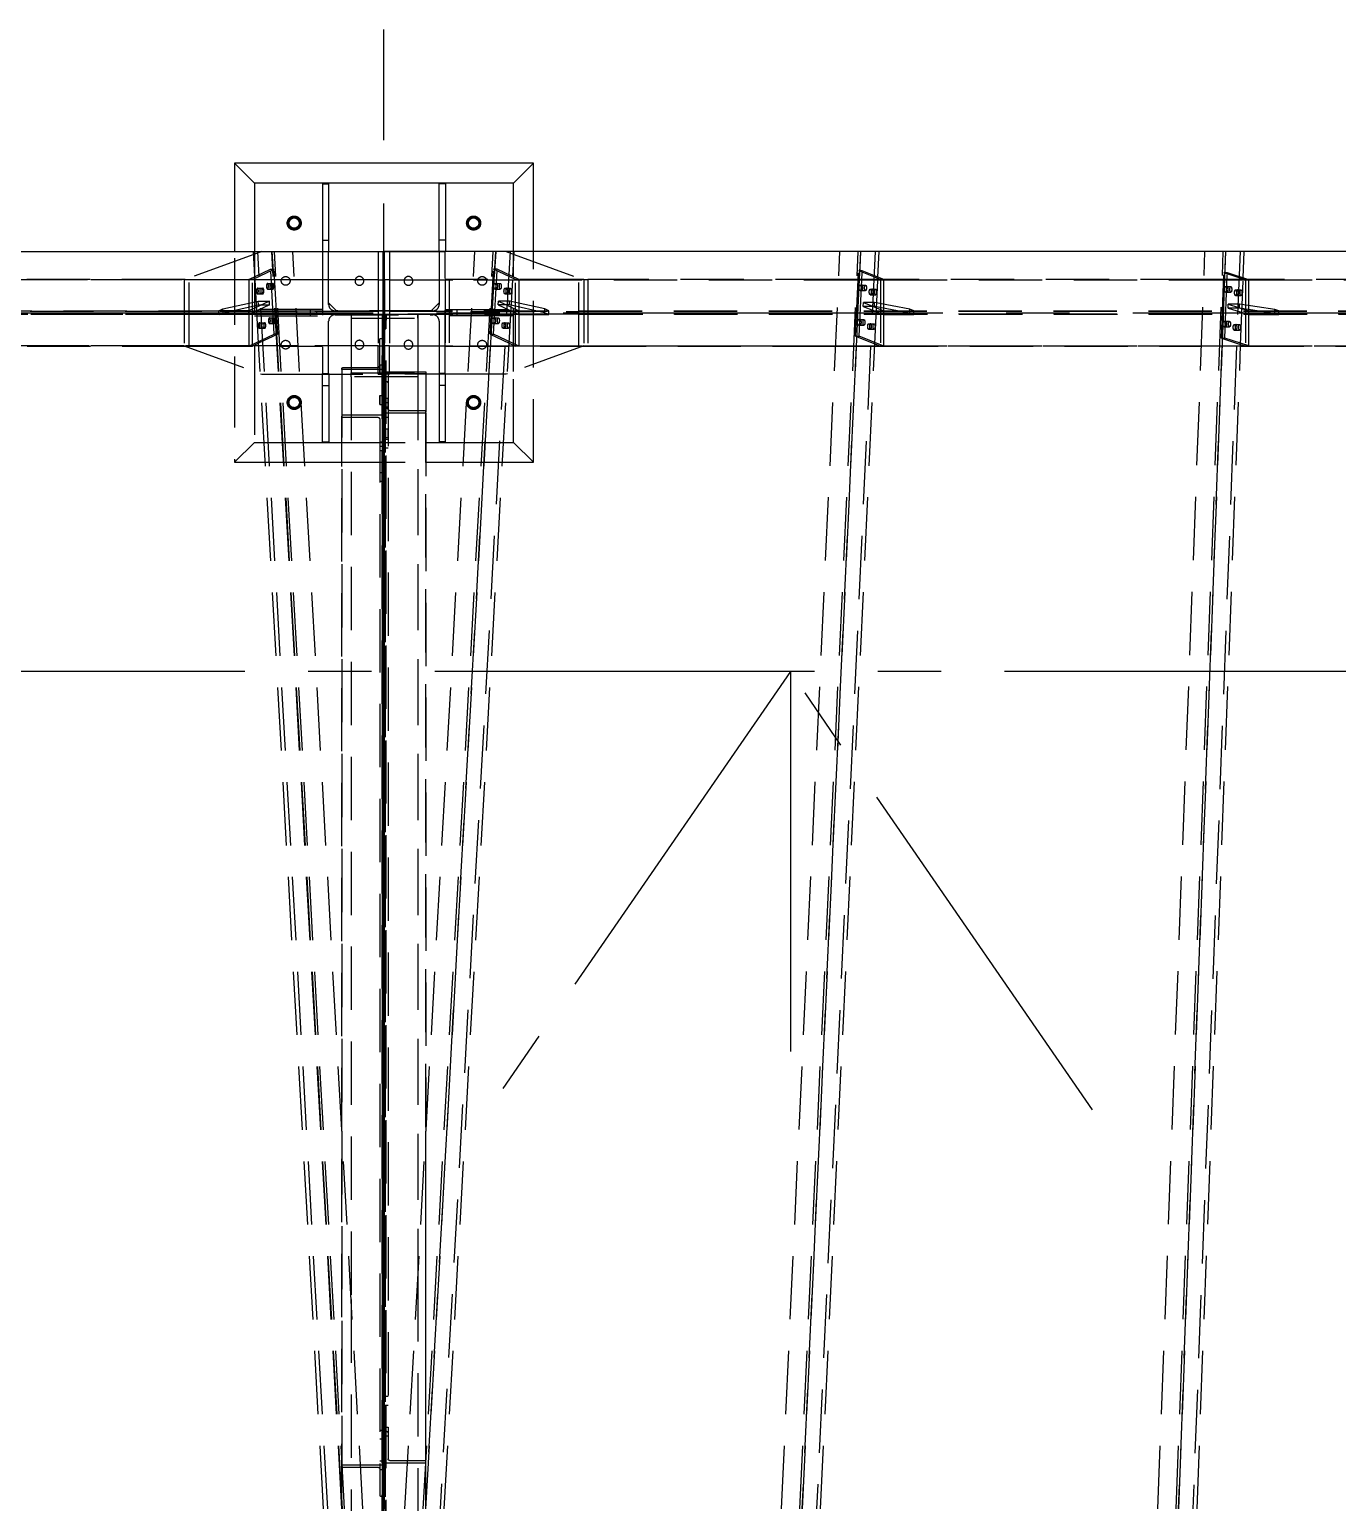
# Model space of a CAD drawing. Header units: millimetres. Extents: x 0 to 42050, y 0 to 29700.
# Drawn here: x 15662 to 18944, y 13073 to 16767 of the extents above; entities that cross this region are included whole.
import ezdxf

# ---------------------------------------------------------------- set-up
doc = ezdxf.new("R2010")
doc.units = ezdxf.units.MM
doc.header["$LTSCALE"] = 50
doc.linetypes.add('CENTER2', pattern=[28.575, 19.05, -3.175, 3.175, -3.175])
doc.linetypes.add('HIDDEN2', pattern=[4.7625, 3.175, -1.5875])
for name, color, linetype in [('ESTRUTURA EXISTENTE', 7, 'Continuous'), ('SDM', 7, 'Continuous'), ('TC1', 8, 'CENTER2')]:
    doc.layers.add(name, color=color, linetype=linetype)
doc.layers.add('HIDDEN', color=8, linetype='HIDDEN2', transparency=0.4)

# ---------------------------------------------------------------- blocks, each defined once
blk = doc.blocks.new('A$C0860f657')
at = {"layer": 'HIDDEN'}
for p, q in [((-9126.3, 3969.7), (-9076.3, 3919.7)), ((-8376.3, 3969.7), (-9126.3, 3969.7)), ((-9126.3, 3969.7), (-9126.3, 3723.6)), ((-8426.3, 3919.7), (-8376.3, 3969.7)), ((-8376.3, 3723.6), (-8376.3, 3969.7)), ((-9076.3, 3919.7), (-9076.3, 3748.7)), ((-8426.3, 3919.7), (-9076.3, 3919.7)), ((-8905.6, 3918.2), (-8889.7, 3918.2)), ((-8905.6, 3918.2), (-8905.6, 3777.2)), ((-8889.7, 3777.2), (-8889.7, 3918.2)), ((-8597.1, 3918.2), (-8613, 3918.2)), ((-8613, 3777.2), (-8613, 3918.2)), ((-8597.1, 3918.2), (-8597.1, 3777.2)), ((-8426.3, 3748.7), (-8426.3, 3919.7)), ((-8905.6, 3777.2), (-8889.7, 3777.2)), ((-8905.6, 3777.2), (-8905.6, 3748.7)), ((-8889.7, 3748.7), (-8889.7, 3777.2)), ((-8597.1, 3777.2), (-8613, 3777.2)), ((-8613, 3748.7), (-8613, 3777.2)), ((-8597.1, 3777.2), (-8597.1, 3748.7)), ((-9077.9, 3741.3), (-9252.8, 3677.2)), ((-9078.3, 3748.7), (-9025.6, 3748.7)), ((-9074.8, 3685.5), (-9078.3, 3748.7)), ((-9057.8, 3748.7), (-9077.9, 3741.3)), ((-9076.3, 3748.7), (-9076.3, 3447.5)), ((-8892.3, 594.7), (-9068, 3748.7)), ((-8856.8, 594.7), (-9032.5, 3748.7)), ((-8855.6, 594.7), (-9031.3, 3748.7)), ((-9025.6, 3748.7), (-8979.7, 3748.7)), ((-8849.9, 594.7), (-9025.6, 3748.7)), ((-8979.7, 3748.7), (-8752.8, 3748.7)), ((-8804.1, 594.7), (-8979.7, 3748.7)), ((-8905.6, 3748.7), (-8905.6, 3747.2)), ((-8905.6, 3747.2), (-8905.3, 3747.2)), ((-8889.9, 3747.2), (-8905.3, 3747.2)), ((-8905.3, 3747.2), (-8905.3, 3442.2)), ((-8612.7, 3747.2), (-8889.9, 3747.2)), ((-8889.9, 3615.7), (-8889.9, 3747.2)), ((-8889.7, 3747.2), (-8889.7, 3748.7)), ((-8765.5, 3748.7), (-8752.8, 3748.7)), ((-8765.5, 3748.7), (-8765.5, 3677.2)), ((-8752.8, 3677.2), (-8752.8, 3748.7)), ((-8749.8, 3748.7), (-8752.8, 3748.7)), ((-8737.1, 3748.7), (-8749.8, 3748.7)), ((-8749.8, 3677.2), (-8749.8, 3748.7)), ((-8522.9, 3748.7), (-8749.8, 3748.7)), ((-8737.1, 3748.7), (-8737.1, 3677.2)), ((-8698.5, 594.7), (-8522.9, 3748.7)), ((-8652.7, 594.7), (-8477.1, 3748.7)), ((-8471.4, 3748.7), (-8647, 594.7)), ((-8645.8, 594.7), (-8470.1, 3748.7)), ((-8613, 3747.2), (-8613, 3748.7)), ((-8597.3, 3747.2), (-8612.7, 3747.2)), ((-8612.7, 3747.2), (-8612.7, 3615.7)), ((-8434.7, 3748.7), (-8610.3, 594.7)), ((-8597.1, 3747.2), (-8597.3, 3747.2)), ((-8597.3, 3442.2), (-8597.3, 3747.2)), ((-8597.1, 3748.7), (-8597.1, 3747.2)), ((-8477.1, 3748.7), (-8522.9, 3748.7)), ((-8424.3, 3748.7), (-8477.1, 3748.7)), ((-8444.8, 3748.7), (-8424.7, 3741.3)), ((-8427.8, 3685.5), (-8424.3, 3748.7)), ((-8426.3, 3447.5), (-8426.3, 3748.7)), ((-8424.7, 3741.3), (-8249.8, 3677.2)), ((-7754.1, 594.7), (-7607.2, 3748.7)), ((-7708.2, 594.7), (-7561.4, 3748.7)), ((-7555.9, 3748.7), (-7702.7, 594.7)), ((-7701.5, 594.7), (-7554.7, 3748.7)), ((-7519.2, 3748.7), (-7666, 594.7)), ((-7561.4, 3748.7), (-7607.2, 3748.7)), ((-7508.9, 3748.7), (-7561.4, 3748.7)), ((-7511.9, 3683.9), (-7508.9, 3748.7)), ((-6809.7, 594.7), (-6691.6, 3748.7)), ((-6763.9, 594.7), (-6645.8, 3748.7)), ((-6640.4, 3748.7), (-6758.6, 594.7)), ((-6757.3, 594.7), (-6639.2, 3748.7)), ((-6603.7, 3748.7), (-6721.9, 594.7)), ((-6645.8, 3748.7), (-6691.6, 3748.7)), ((-6593.4, 3748.7), (-6645.8, 3748.7)), ((-6595.9, 3682.3), (-6593.4, 3748.7)), ((-9126.3, 3723.6), (-9126.3, 3465.8)), ((-9090, 3678.3), (-9035.5, 3704.3)), ((-9081, 3678.3), (-9026.6, 3704.3)), ((-9026.4, 3541.4), (-9035.5, 3704.3)), ((-9035.5, 3704.3), (-9026.6, 3704.3)), ((-9017.5, 3541.4), (-9026.6, 3704.3)), ((-9026.6, 3704.3), (-9026.6, 3704.3)), ((-8485.1, 3541.4), (-8476.1, 3704.3)), ((-8476.2, 3541.4), (-8467.1, 3704.3)), ((-8467.1, 3704.3), (-8476.1, 3704.3)), ((-8476.1, 3704.3), (-8476.1, 3704.3)), ((-8421.6, 3678.3), (-8476.1, 3704.3)), ((-8412.7, 3678.3), (-8467.1, 3704.3)), ((-8376.3, 3465.8), (-8376.3, 3723.6)), ((-7567.9, 3536.1), (-7560.2, 3699.6)), ((-7551.3, 3699.6), (-7560.2, 3699.6)), ((-7505.9, 3678), (-7560.2, 3699.6)), ((-7560.2, 3699.6), (-7560.2, 3699.6)), ((-7558.9, 3536.1), (-7551.3, 3699.6)), ((-7497, 3678), (-7551.3, 3699.6)), ((-6650.5, 3531), (-6644.3, 3695)), ((-6635.4, 3695), (-6644.3, 3695)), ((-6590.3, 3677.7), (-6644.3, 3695)), ((-6644.3, 3695), (-6644.3, 3695)), ((-6641.5, 3531), (-6635.4, 3695)), ((-6581.3, 3677.7), (-6635.4, 3695)), ((-9250.1, 3678.2), (-9892.1, 3678.2)), ((-9892.1, 3678.2), (-9252.8, 3678.2)), ((-9090, 3677.2), (-9892.1, 3677.2)), ((-9252.8, 3678.2), (-9252.8, 3677.2)), ((-9252.8, 3678.2), (-8905.3, 3678.2)), ((-9252.8, 3677.2), (-9252.8, 3677.2)), ((-9252.8, 3677.2), (-9252.8, 3512.2)), ((-9240.1, 3512.2), (-9240.1, 3677.2)), ((-9090, 3678.3), (-9090, 3618.8)), ((-9081, 3678.3), (-9090, 3678.3)), ((-8975.8, 3677.2), (-9090, 3677.2)), ((-9081, 3511.1), (-9081, 3678.3)), ((-9065.5, 3518.5), (-9074.8, 3685.5)), ((-9043.4, 3668.3), (-9034.4, 3668.3)), ((-9034.4, 3668.3), (-9029.7, 3668.3)), ((-8765.5, 3677.2), (-8975.8, 3677.2)), ((-8765.5, 3677.2), (-8752.8, 3677.2)), ((-8765.5, 3677.2), (-8765.5, 3512.2)), ((-8765.5, 3677.2), (-8765.5, 3512.2)), ((-8752.8, 3677.2), (-8752.8, 3512.2)), ((-8737.1, 3677.2), (-8749.8, 3677.2)), ((-8749.8, 3677.2), (-8749.8, 3512.2)), ((-8737.1, 3677.2), (-8737.1, 3512.2)), ((-8737.1, 3677.2), (-8737.1, 3512.2)), ((-8737.1, 3677.2), (-8526.9, 3677.2)), ((-8597.3, 3678.2), (-8597.3, 3511.2)), ((-8252.5, 3678.2), (-8597.3, 3678.2)), ((-8587.3, 3678.2), (-8587.3, 3511.2)), ((-8526.9, 3677.2), (-8412.7, 3677.2)), ((-8473, 3668.3), (-8468.2, 3668.3)), ((-8468.2, 3668.3), (-8459.3, 3668.3)), ((-8437.1, 3518.5), (-8427.8, 3685.5)), ((-8421.6, 3511.1), (-8421.6, 3678.3)), ((-8421.6, 3678.3), (-8412.7, 3678.3)), ((-8412.7, 3678.3), (-8412.7, 3618.8)), ((-8412.7, 3677.2), (-7610.6, 3677.2)), ((-8262.5, 3512.2), (-8262.5, 3677.2)), ((-8249.8, 3678.2), (-8252.5, 3678.2)), ((-8249.8, 3678.2), (-8239.8, 3678.2)), ((-8249.8, 3677.2), (-8249.8, 3678.2)), ((-8249.8, 3677.2), (-8249.8, 3677.2)), ((-8249.8, 3677.2), (-8249.8, 3512.2)), ((-8239.8, 3678.2), (-8239.8, 3677.2)), ((-7610.5, 3678.2), (-8239.8, 3678.2)), ((-8239.8, 3677.2), (-8239.8, 3512.2)), ((-7610.6, 3677.2), (-7497, 3677.2)), ((-7497.6, 3678.2), (-7610.5, 3678.2)), ((-7556.8, 3664.2), (-7552, 3664.2)), ((-7552, 3664.2), (-7543.1, 3664.2)), ((-7519.6, 3516.9), (-7511.9, 3683.9)), ((-7505.9, 3678), (-7505.9, 3511.4)), ((-7497, 3678), (-7505.9, 3678)), ((-6694.2, 3678.2), (-7497.6, 3678.2)), ((-7497, 3615.7), (-7497, 3678)), ((-7497, 3677.2), (-6694.3, 3677.2)), ((-6694.3, 3677.2), (-6581.3, 3677.2)), ((-6582.9, 3678.2), (-6694.2, 3678.2)), ((-6640.5, 3660.3), (-6635.7, 3660.3)), ((-6635.7, 3660.3), (-6626.8, 3660.3)), ((-6602.1, 3515.5), (-6595.9, 3682.3)), ((-6590.3, 3677.7), (-6590.3, 3511.7)), ((-6581.3, 3677.7), (-6590.3, 3677.7)), ((-5777.9, 3678.2), (-6582.9, 3678.2)), ((-6581.3, 3612.5), (-6581.3, 3677.7)), ((-6581.3, 3677.2), (-5778, 3677.2)), ((-9155, 3604.3), (-9066.8, 3624)), ((-9038.6, 3624), (-9090, 3599.5)), ((-9068.6, 3656.2), (-9059.7, 3656.2)), ((-9068.6, 3642.2), (-9059.7, 3642.2)), ((-9066.8, 3624), (-9038.6, 3624)), ((-9066.2, 3614.6), (-9066.8, 3624)), ((-9059.7, 3656.2), (-9054.9, 3656.2)), ((-9059.7, 3642.2), (-9054.9, 3642.2)), ((-9043.4, 3654.3), (-9034.4, 3654.3)), ((-9038, 3614.6), (-9038.6, 3624)), ((-9034.4, 3654.3), (-9029.7, 3654.3)), ((-8473, 3654.3), (-8468.2, 3654.3)), ((-8468.2, 3654.3), (-8459.3, 3654.3)), ((-8464.6, 3614.6), (-8464.1, 3624)), ((-8435.9, 3624), (-8464.1, 3624)), ((-8464.1, 3624), (-8412.7, 3599.5)), ((-8447.7, 3656.2), (-8442.9, 3656.2)), ((-8447.7, 3642.2), (-8442.9, 3642.2)), ((-8442.9, 3656.2), (-8434, 3656.2)), ((-8442.9, 3642.2), (-8434, 3642.2)), ((-8436.4, 3614.6), (-8435.9, 3624)), ((-8347.6, 3604.3), (-8435.9, 3624)), ((-7556.8, 3650.2), (-7552, 3650.2)), ((-7552, 3650.2), (-7543.1, 3650.2)), ((-7531.4, 3654.1), (-7526.6, 3654.1)), ((-7531.4, 3640.1), (-7526.6, 3640.1)), ((-7526.6, 3654.1), (-7517.7, 3654.1)), ((-7526.6, 3640.1), (-7517.7, 3640.1)), ((-6640.5, 3646.3), (-6635.7, 3646.3)), ((-6635.7, 3646.3), (-6626.8, 3646.3)), ((-6615, 3652.1), (-6610.2, 3652.1)), ((-6615, 3638.1), (-6610.2, 3638.1)), ((-6610.2, 3652.1), (-6601.3, 3652.1)), ((-6610.2, 3638.1), (-6601.3, 3638.1)), ((-8765.5, 3597.8), (-20591.1, 3597.8)), ((-20591.1, 3591.6), (-8765.5, 3591.6)), ((-8920.3, 3598.5), (-20280.8, 3598.5)), ((-20280.8, 3590.9), (-8920.3, 3590.9)), ((-8970, 3597.9), (-9240.1, 3597.9)), ((-9240.1, 3591.5), (-8970, 3591.5)), ((-9165.1, 3599.5), (-9155, 3604.3)), ((-9165.1, 3599.5), (-9165.1, 3599.5)), ((-9165.1, 3599.3), (-9165.1, 3599.5)), ((-9090, 3599.5), (-9165.1, 3599.5)), ((-9164.6, 3590.1), (-9165.1, 3599.3)), ((-9164.6, 3590.1), (-9154.5, 3595)), ((-9089.4, 3590.1), (-9164.6, 3590.1)), ((-9154.5, 3595), (-9155, 3604.3)), ((-9154.5, 3595), (-9066.2, 3614.6)), ((-9090, 3618.8), (-9090, 3590.1)), ((-9089.4, 3590.1), (-9090, 3599.5)), ((-9090, 3590.1), (-9090, 3511.1)), ((-9038, 3614.6), (-9089.4, 3590.1)), ((-8905.3, 3602.6), (-9076.3, 3602.6)), ((-9076.3, 3586.7), (-8905.3, 3586.7)), ((-9066.2, 3614.6), (-9038, 3614.6)), ((-8970, 3591.5), (-8970, 3597.9)), ((-8970, 3591.6), (-8765.5, 3591.6)), ((-8935.3, 3586.7), (-8935.3, 3602.6)), ((-8913.2, 3598.5), (-8920.3, 3598.5)), ((-8920.3, 3598.5), (-8920.3, 3590.9)), ((-8920.3, 3590.9), (-8913.2, 3590.9)), ((-8905.3, 3598.5), (-8913.2, 3598.5)), ((-8913.2, 3590.9), (-8905.3, 3590.9)), ((-8889.9, 3619.6), (-8869.9, 3599.6)), ((-8628.8, 3599.6), (-8873.8, 3599.6)), ((-8873.8, 3589.7), (-8628.8, 3589.7)), ((-8869.9, 3599.6), (-8632.7, 3599.6)), ((-8833.3, 3591.2), (-8666.3, 3591.2)), ((-8833.3, 3591.2), (-8833.3, 3443.7)), ((-8755.3, 3589.7), (-8755.3, -2400.4)), ((-8747.4, 3589.7), (-8755.3, 3589.7)), ((-8753.6, 3583.3), (-8753.6, 3591.2)), ((-8747.4, -2400.4), (-8747.4, 3589.7)), ((-8746, 3591.2), (-8746, 3583.3)), ((-8746, -2398.9), (-8746, 3591.2)), ((3088.5, 3597.8), (-8737.1, 3597.8)), ((-8532.6, 3591.6), (-8737.1, 3591.6)), ((-8737.1, 3591.6), (3088.5, 3591.6)), ((-8666.3, 3581.2), (-8666.3, 3591.2)), ((-8666.3, 3591.2), (-8666.3, 3440.7)), ((-8632.7, 3599.6), (-8612.7, 3619.6)), ((-8597.3, 3602.6), (-8426.3, 3602.6)), ((-8589.4, 3598.5), (-8597.3, 3598.5)), ((-8597.3, 3590.9), (-8589.4, 3590.9)), ((3088.5, 3590.9), (-8597.3, 3590.9)), ((-8426.3, 3586.7), (-8597.3, 3586.7)), ((-8582.3, 3598.5), (-8589.4, 3598.5)), ((-8589.4, 3590.9), (-8582.3, 3590.9)), ((-8582.3, 3590.9), (-8582.3, 3598.5)), ((3088.5, 3598.5), (-8582.3, 3598.5)), ((-8567.3, 3586.7), (-8567.3, 3602.6)), ((-8532.6, 3591.5), (-8532.6, 3597.9)), ((-8532.6, 3597.9), (-8262.5, 3597.9)), ((-8262.5, 3591.5), (-8532.6, 3591.5)), ((-8464.6, 3614.6), (-8413.2, 3590.1)), ((-8436.4, 3614.6), (-8464.6, 3614.6)), ((-8348.1, 3595), (-8436.4, 3614.6)), ((-8413.2, 3590.1), (-8412.7, 3599.5)), ((-8413.2, 3590.1), (-8338, 3590.1)), ((-8412.7, 3618.8), (-8412.7, 3590.1)), ((-8412.7, 3599.5), (-8337.5, 3599.5)), ((-8412.7, 3590.1), (-8412.7, 3511.1)), ((-8348.1, 3595), (-8347.6, 3604.3)), ((-8338, 3590.1), (-8348.1, 3595)), ((-8337.5, 3599.5), (-8347.6, 3604.3)), ((-8338, 3590.1), (-8337.5, 3599.3)), ((-8337.5, 3599.3), (-8337.5, 3599.5)), ((-8337.5, 3599.5), (-8337.5, 3599.5)), ((-7549, 3610.6), (-7548.6, 3620.1)), ((-7549, 3610.6), (-7497.4, 3590.1)), ((-7520.8, 3610.6), (-7549, 3610.6)), ((-7520.4, 3620.1), (-7548.6, 3620.1)), ((-7548.6, 3620.1), (-7497, 3599.5)), ((-7520.8, 3610.6), (-7520.4, 3620.1)), ((-7432.4, 3594.1), (-7520.8, 3610.6)), ((-7432, 3603.5), (-7520.4, 3620.1)), ((-7497.4, 3590.1), (-7497, 3599.5)), ((-7497.4, 3590.1), (-7422.3, 3590.1)), ((-7497, 3590.1), (-7497, 3615.7)), ((-7497, 3599.5), (-7421.8, 3599.5)), ((-7497, 3511.4), (-7497, 3590.1)), ((-7432.4, 3594.1), (-7432, 3603.5)), ((-7422.3, 3590.1), (-7432.4, 3594.1)), ((-7421.8, 3599.5), (-7432, 3603.5)), ((-7422.3, 3590.1), (-7421.8, 3599.3)), ((-7421.8, 3599.3), (-7421.8, 3599.5)), ((-7421.8, 3599.5), (-7421.8, 3599.5)), ((-6633.5, 3606.6), (-6633.1, 3616.1)), ((-6633.5, 3606.6), (-6581.7, 3590)), ((-6605.3, 3606.6), (-6633.5, 3606.6)), ((-6604.9, 3616.1), (-6633.1, 3616.1)), ((-6633.1, 3616.1), (-6581.3, 3599.5)), ((-6605.3, 3606.6), (-6604.9, 3616.1)), ((-6516.7, 3593.3), (-6605.3, 3606.6)), ((-6516.3, 3602.7), (-6604.9, 3616.1)), ((-6581.7, 3590), (-6581.3, 3599.5)), ((-6581.7, 3590), (-6506.5, 3590)), ((-6581.3, 3590), (-6581.3, 3612.5)), ((-6581.3, 3599.5), (-6506.2, 3599.5)), ((-6581.3, 3511.7), (-6581.3, 3590)), ((-6516.7, 3593.3), (-6516.3, 3602.7)), ((-6506.5, 3590), (-6516.7, 3593.3)), ((-6506.2, 3599.5), (-6516.3, 3602.7)), ((-6506.5, 3590), (-6506.2, 3599.2)), ((-6506.2, 3599.2), (-6506.2, 3599.5)), ((-6506.2, 3599.5), (-6506.2, 3599.5)), ((-9063.8, 3569.8), (-9054.9, 3569.8)), ((-9063.8, 3555.8), (-9054.9, 3555.8)), ((-9054.9, 3569.8), (-9050.1, 3569.8)), ((-9054.9, 3555.8), (-9050.1, 3555.8)), ((-9038.5, 3581.9), (-9029.6, 3581.9)), ((-9038.5, 3567.9), (-9029.6, 3567.9)), ((-9029.6, 3581.9), (-9024.8, 3581.9)), ((-9029.6, 3567.9), (-9024.8, 3567.9)), ((-8889.9, 3442.2), (-8889.9, 3573.6)), ((-8833.3, 3581.2), (-8666.3, 3581.2)), ((-8753.6, 3576.2), (-8753.6, 3583.3)), ((-8746, 3576.2), (-8753.6, 3576.2)), ((-8753.6, 3576.2), (-8753.6, -2383.9)), ((-8746, 3583.3), (-8746, 3576.2)), ((-8612.7, 3573.6), (-8612.7, 3442.2)), ((-8477.8, 3581.9), (-8473, 3581.9)), ((-8477.8, 3567.9), (-8473, 3567.9)), ((-8473, 3581.9), (-8464.1, 3581.9)), ((-8473, 3567.9), (-8464.1, 3567.9)), ((-8452.5, 3569.8), (-8447.7, 3569.8)), ((-8452.5, 3555.8), (-8447.7, 3555.8)), ((-8447.7, 3569.8), (-8438.8, 3569.8)), ((-8447.7, 3555.8), (-8438.8, 3555.8)), ((-7560.8, 3577.5), (-7556, 3577.5)), ((-7560.8, 3563.5), (-7556, 3563.5)), ((-7556, 3577.5), (-7547.1, 3577.5)), ((-7556, 3563.5), (-7547.1, 3563.5)), ((-7535.4, 3567.4), (-7530.6, 3567.4)), ((-7535.4, 3553.4), (-7530.6, 3553.4)), ((-7530.6, 3567.4), (-7521.7, 3567.4)), ((-7530.6, 3553.4), (-7521.7, 3553.4)), ((-6643.7, 3573.3), (-6639, 3573.3)), ((-6643.7, 3559.3), (-6639, 3559.3)), ((-6639, 3573.3), (-6630, 3573.3)), ((-6639, 3559.3), (-6630, 3559.3)), ((-6618.3, 3565.1), (-6613.5, 3565.1)), ((-6618.3, 3551.1), (-6613.5, 3551.1)), ((-6613.5, 3565.1), (-6604.6, 3565.1)), ((-6613.5, 3551.1), (-6604.6, 3551.1)), ((-9090, 3512.2), (-9884.4, 3512.2)), ((-9252.8, 3512.2), (-9884.4, 3512.2)), ((-9884.3, 3511.2), (-9252.8, 3511.2)), ((-9252.8, 3512.2), (-9061.2, 3442)), ((-9252.8, 3512.2), (-9252.8, 3512.2)), ((-9252.8, 3512.2), (-9252.8, 3511.2)), ((-9252.8, 3511.2), (-9250.1, 3511.2)), ((-9250.1, 3511.2), (-8905.3, 3511.2)), ((-9090, 3511.1), (-9026.4, 3541.4)), ((-9078.8, 3512.2), (-9090, 3512.2)), ((-9090, 3511.1), (-9081, 3511.1)), ((-9065.5, 3518.5), (-9081, 3511.1)), ((-9065.2, 3512.2), (-9078.8, 3512.2)), ((-9017.5, 3541.4), (-9065.5, 3518.5)), ((-8902.7, 594.7), (-9065.5, 3518.5)), ((-8966.6, 3512.2), (-9065.2, 3512.2)), ((-9017.5, 3541.4), (-9026.4, 3541.4)), ((-9017.5, 3541.4), (-9017.5, 3541.4)), ((-8765.5, 3512.2), (-8966.6, 3512.2)), ((-8765.5, 3512.2), (-8752.8, 3512.2)), ((-8765.5, 3440.7), (-8765.5, 3512.2)), ((-8761.7, 3462.4), (-8761.7, 3528)), ((-8758.5, 3530.5), (-8755.3, 3530.5)), ((-8755.3, 3530.5), (-8755.3, 3452.6)), ((-8755.3, -2148.4), (-8755.3, 3530.5)), ((-8752.8, 3512.2), (-8752.8, 3440.7)), ((-8737.1, 3512.2), (-8749.8, 3512.2)), ((-8749.8, 3512.2), (-8749.8, 3440.7)), ((-8737.1, 3440.7), (-8737.1, 3512.2)), ((-8737.1, 3512.2), (-8536.1, 3512.2)), ((-8600, 594.7), (-8437.1, 3518.5)), ((-8587.3, 3511.2), (-8597.3, 3511.2)), ((-8597.3, 3511.2), (-8249.8, 3511.2)), ((-8536.1, 3512.2), (-8437.5, 3512.2)), ((-8485.1, 3541.4), (-8476.2, 3541.4)), ((-8485.1, 3541.4), (-8485.1, 3541.4)), ((-8485.1, 3541.4), (-8437.1, 3518.5)), ((-8412.7, 3511.1), (-8476.2, 3541.4)), ((-8249.8, 3512.2), (-8441.4, 3442)), ((-8437.5, 3512.2), (-8423.9, 3512.2)), ((-8437.1, 3518.5), (-8421.6, 3511.1)), ((-8423.9, 3512.2), (-8412.7, 3512.2)), ((-8412.7, 3511.1), (-8421.6, 3511.1)), ((-8412.7, 3512.2), (-7618.3, 3512.2)), ((-8252.5, 3511.2), (-7618.3, 3511.2)), ((-8249.8, 3511.2), (-8249.8, 3512.2)), ((-8249.8, 3512.2), (-8249.8, 3512.2)), ((-8249.8, 3512.2), (-7618.3, 3512.2)), ((-8239.8, 3511.2), (-8249.8, 3511.2)), ((-8239.8, 3512.2), (-8239.8, 3511.2)), ((-7618.3, 3511.2), (-8239.8, 3511.2)), ((-7655.7, 594.7), (-7519.6, 3516.9)), ((-7618.3, 3512.2), (-7519.9, 3512.2)), ((-7618.3, 3511.2), (-7519.9, 3511.2)), ((-7567.9, 3536.1), (-7558.9, 3536.1)), ((-7567.9, 3536.1), (-7567.9, 3536.1)), ((-7567.9, 3536.1), (-7519.6, 3516.9)), ((-7497, 3511.4), (-7558.9, 3536.1)), ((-7519.9, 3512.2), (-7507.8, 3512.2)), ((-7519.9, 3512.2), (-7507.8, 3512.2)), ((-6700.5, 3511.2), (-7519.9, 3511.2)), ((-7519.9, 3511.2), (-6700.5, 3511.2)), ((-7519.6, 3516.9), (-7505.9, 3511.4)), ((-7507.8, 3512.2), (-7497, 3512.2)), ((-7505.9, 3511.4), (-7497, 3511.4)), ((-7497, 3512.2), (-6700.4, 3512.2)), ((-7497, 3512.2), (-6700.4, 3512.2)), ((-6711.5, 594.7), (-6602.1, 3515.5)), ((-6602.3, 3511.2), (-6700.5, 3511.2)), ((-6700.4, 3512.2), (-6602.2, 3512.2)), ((-6650.5, 3531), (-6641.5, 3531)), ((-6650.5, 3531), (-6650.5, 3531)), ((-6650.5, 3531), (-6602.1, 3515.5)), ((-6581.3, 3511.7), (-6641.5, 3531)), ((-5782.7, 3511.2), (-6602.3, 3511.2)), ((-6602.3, 3511.2), (-5782.7, 3511.2)), ((-6602.2, 3512.2), (-6591.8, 3512.2)), ((-6602.2, 3512.2), (-6591.8, 3512.2)), ((-6602.1, 3515.5), (-6590.3, 3511.7)), ((-6591.8, 3512.2), (-6581.3, 3512.2)), ((-6590.3, 3511.7), (-6581.3, 3511.7)), ((-6581.3, 3512.2), (-5782.6, 3512.2)), ((-6581.3, 3512.2), (-5782.6, 3512.2)), ((-9126.3, 3465.8), (-9126.3, 3219.7)), ((-9076.3, 3447.5), (-9076.3, 3269.7)), ((-9061.2, 3442), (-9057.8, 3440.7)), ((-9057.8, 3440.7), (-8962.6, 3440.7)), ((-8962.6, 3440.7), (-8752.8, 3440.7)), ((-8905.6, 3440.7), (-8905.6, 3442.2)), ((-8905.6, 3442.2), (-8905.3, 3442.2)), ((-8905.6, 3412.2), (-8905.6, 3440.7)), ((-8905.3, 3442.2), (-8889.9, 3442.2)), ((-8889.9, 3442.2), (-8889.7, 3442.2)), ((-8889.7, 3442.2), (-8889.7, 3440.7)), ((-8889.7, 3440.7), (-8889.7, 3412.2)), ((-8856.9, 3452.6), (-8856.9, 3455)), ((-8755.3, 3452.6), (-8856.9, 3452.6)), ((-8856.9, 3452.6), (-8856.9, 3440.7)), ((-8856.9, 3440.7), (-8856.9, 1542.6)), ((-8853.7, 3457.5), (-8768.1, 3457.5)), ((-8833.3, 3443.7), (-8666.3, 3443.7)), ((-8833.3, 3440.7), (-8833.3, 3443.7)), ((-8833.3, 3433.7), (-8833.3, 3440.7)), ((-8765.5, 3440.7), (-8752.8, 3440.7)), ((-8761.7, 3464), (-8755.3, 3464)), ((-8761.7, 3442), (-8755.3, 3442)), ((-8747.4, 3464), (-8755.3, 3464)), ((-8747.4, 3442), (-8755.3, 3442)), ((-8752.8, 3440.7), (-8749.8, 3440.7)), ((-8737.1, 3440.7), (-8749.8, 3440.7)), ((-8540, 3440.7), (-8749.8, 3440.7)), ((-8747.4, -2232.3), (-8747.4, 3446.5)), ((-8747.4, 3368.7), (-8747.4, 3446.5)), ((-8747.4, 3446.5), (-8645.8, 3446.5)), ((-8741, 3436.7), (-8741, 3371.1)), ((-8649, 3441.6), (-8734.6, 3441.6)), ((-8666.3, 3443.7), (-8666.3, 3440.7)), ((-8666.3, 3440.7), (-8666.3, 1173.4)), ((-8666.3, 3440.7), (-8666.3, 3433.7)), ((-8645.8, 3446.5), (-8645.8, 3444.1)), ((-8645.8, 3446.5), (-8645.8, 3440.7)), ((-8645.8, 3440.7), (-8645.8, 3346.5)), ((-8597.1, 3442.2), (-8613, 3442.2)), ((-8613, 3442.2), (-8613, 3440.7)), ((-8613, 3440.7), (-8613, 3412.2)), ((-8612.7, 3442.2), (-8597.3, 3442.2)), ((-8597.1, 3440.7), (-8597.1, 3442.2)), ((-8597.1, 3412.2), (-8597.1, 3440.7)), ((-8444.8, 3440.7), (-8540, 3440.7)), ((-8441.4, 3442), (-8444.8, 3440.7)), ((-8426.3, 3269.7), (-8426.3, 3447.5)), ((-8376.3, 3219.7), (-8376.3, 3465.8)), ((-8905.6, 3271.2), (-8905.6, 3412.2)), ((-8905.6, 3412.2), (-8889.7, 3412.2)), ((-8889.7, 3412.2), (-8889.7, 3271.2)), ((-8666.3, 3433.7), (-8833.3, 3433.7)), ((-8833.3, 3433.7), (-8833.3, 1119.6)), ((-8744.2, 3421.7), (-8747.4, 3421.7)), ((-8741, 3419.2), (-8741, 720.5)), ((-8666.3, 3433.7), (-8666.3, 1173.4)), ((-8597.1, 3412.2), (-8613, 3412.2)), ((-8613, 3412.2), (-8613, 3271.2)), ((-8597.1, 3271.2), (-8597.1, 3412.2)), ((-8761.7, 3386.9), (-8755.3, 3386.9)), ((-8761.7, 3364.9), (-8755.3, 3364.9)), ((-8747.4, 3398), (-8755.3, 3398)), ((-8747.4, 3386.9), (-8755.3, 3386.9)), ((-8747.4, 3380.1), (-8755.3, 3380.1)), ((-8747.4, 3364.9), (-8755.3, 3364.9)), ((-8741, 3380.1), (-8747.4, 3380.1)), ((-8744.2, 3368.7), (-8747.4, 3368.7)), ((-8856.9, 3337.8), (-8856.9, 3335.3)), ((-8833.3, 3337.8), (-8856.9, 3337.8)), ((-8856.9, 1542.4), (-8856.9, 3335.3)), ((-8853.7, 3332.8), (-8833.3, 3332.8)), ((-8755.3, 3337.8), (-8833.3, 3337.8)), ((-8833.3, 3332.8), (-8768.1, 3332.8)), ((-8761.7, 3327.9), (-8761.7, 629.3)), ((-8747.4, 3358.1), (-8755.3, 3358.1)), ((-8755.3, 3355.2), (-8741, 3355.2)), ((-8755.3, 3333.2), (-8741, 3333.2)), ((-8741, 3358.1), (-8747.4, 3358.1)), ((-8747.4, 3343.8), (-8666.3, 3343.8)), ((-8666.3, 3348.7), (-8734.6, 3348.7)), ((-8649, 3348.7), (-8666.3, 3348.7)), ((-8666.3, 3343.8), (-8645.8, 3343.8)), ((-8645.8, -353), (-8645.8, 3346.5)), ((-8645.8, 3343.8), (-8645.8, 3346.3)), ((-8645.8, 3343.8), (-8645.8, 1542.4)), ((-8747.4, 3303), (-8755.3, 3303)), ((-8741, 3303), (-8747.4, 3303)), ((-9126.3, 3219.7), (-9076.3, 3269.7)), ((-9076.3, 3269.7), (-9051.7, 3269.7)), ((-9051.7, 3269.7), (-8953.1, 3269.7)), ((-8953.1, 3269.7), (-8856.9, 3269.7)), ((-8905.6, 3271.2), (-8889.7, 3271.2)), ((-8856.9, 3269.7), (-8645.8, 3269.7)), ((-8761.7, 3271.3), (-8747.4, 3271.3)), ((-8758.5, 3259.9), (-8755.3, 3259.9)), ((-8747.4, 3282.8), (-8755.3, 3282.8)), ((-8747.4, 3281), (-8755.3, 3281)), ((-8755.3, 3278.1), (-8741, 3278.1)), ((-8755.3, 3256.1), (-8741, 3256.1)), ((-8741, 3281), (-8747.4, 3281)), ((-8645.8, 3269.7), (-8549.6, 3269.7)), ((-8597.1, 3271.2), (-8613, 3271.2)), ((-8549.6, 3269.7), (-8451, 3269.7)), ((-8451, 3269.7), (-8426.3, 3269.7)), ((-8376.3, 3219.7), (-8426.3, 3269.7)), ((-9126.3, 3219.7), (-9048.9, 3219.7)), ((-9048.9, 3219.7), (-8950.3, 3219.7)), ((-8950.3, 3219.7), (-8856.9, 3219.7)), ((-8856.9, 3219.7), (-8645.8, 3219.7)), ((-8761.7, 3249.3), (-8747.4, 3249.3)), ((-8755.3, 3247.8), (-8747.4, 3247.8)), ((-8645.8, 3219.7), (-8552.4, 3219.7)), ((-8552.4, 3219.7), (-8453.8, 3219.7)), ((-8453.8, 3219.7), (-8376.3, 3219.7)), ((-8761.7, 3194.2), (-8747.4, 3194.2)), ((-8747.4, 3205.6), (-8755.3, 3205.6)), ((-8755.3, 3183.6), (-8747.4, 3183.6)), ((-8761.7, 3172.2), (-8747.4, 3172.2)), ((-8755.3, 3139), (-8747.4, 3139)), ((-8755.3, 3090.4), (-8747.4, 3090.4)), ((-8755.3, 3086), (-8747.4, 3086)), ((-8755.3, 3074.8), (-8747.4, 3074.8)), ((-8755.3, 3021.8), (-8747.4, 3021.8)), ((-8755.3, 2977.2), (-8747.4, 2977.2)), ((-8755.3, 2913), (-8747.4, 2913)), ((-8856.9, -353.1), (-8856.9, 1542.6)), ((-8856.9, 1542.4), (-8856.9, 702.2)), ((-8645.8, 710.7), (-8645.8, 1542.4)), ((-8666.3, 1173.4), (-8666.3, 15.9)), ((-8833.3, 1119.6), (-8833.3, 69.8)), ((-8755.3, 1135.5), (-8747.4, 1135.5)), ((-8755.3, 1071.2), (-8747.4, 1071.2)), ((-8755.3, 973.7), (-8747.4, 973.7)), ((-8755.3, 958.1), (-8747.4, 958.1)), ((-8755.3, 909.5), (-8747.4, 909.5)), ((-8741, 876.3), (-8755.3, 876.3)), ((-8741, 854.3), (-8755.3, 854.3)), ((-8761.7, 792.4), (-8747.4, 792.4)), ((-8741, 799.2), (-8755.3, 799.2)), ((-8741, 777.2), (-8755.3, 777.2)), ((-8744.2, 788.6), (-8747.4, 788.6)), ((-8761.7, 770.4), (-8747.4, 770.4)), ((-8747.4, 765.7), (-8755.3, 765.7)), ((-8755.3, 704.7), (-8856.9, 704.7)), ((-8761.7, 715.3), (-8747.4, 715.3)), ((-8747.4, 710.7), (-8645.8, 710.7)), ((-8649, 715.6), (-8734.6, 715.6)), ((-8853.7, 699.8), (-8768.1, 699.8)), ((-8761.7, 693.3), (-8747.4, 693.3)), ((-8758.5, 626.8), (-8755.3, 626.8))]:
    blk.add_line(p, q, dxfattribs=at)
for centre, radius in [((-8976.3, 3819.7), 17.5), ((-8976.3, 3819.7), 16), ((-8976.3, 3819.7), 13), ((-8526.3, 3819.7), 17.5), ((-8526.3, 3819.7), 16), ((-8526.3, 3819.7), 13), ((-8997.8, 3674.7), 11), ((-8504.8, 3674.7), 11), ((-8997.8, 3514.7), 11), ((-8504.8, 3514.7), 11), ((-8976.3, 3369.7), 17.5), ((-8976.3, 3369.7), 16), ((-8976.3, 3369.7), 13), ((-8526.3, 3369.7), 17.5), ((-8526.3, 3369.7), 16), ((-8526.3, 3369.7), 13)]:
    blk.add_circle(centre, radius, dxfattribs=at)
for centre, radius, start, end in [((-8812.8, 3674.7), 11, 166.8634, 13.1101), ((-8812.8, 3674.7), 11, 13.1366, 166.8634), ((-8689.8, 3674.7), 11, 166.8634, 13.1101), ((-8689.8, 3674.7), 11, 13.1366, 166.8634), ((-8873.8, 3615.7), 16.1, 180, 270), ((-8873.8, 3573.6), 16.1, 90, 180), ((-8628.8, 3615.7), 16.1, 270, 360), ((-8628.8, 3573.6), 16.1, 0, 90), ((-8812.8, 3514.7), 11, 346.8634, 193.1335), ((-8812.8, 3514.7), 11, 193.1366, 346.8634), ((-8689.8, 3514.7), 11, 346.8634, 193.1335), ((-8689.8, 3514.7), 11, 193.1366, 346.8634)]:
    blk.add_arc(centre, radius, start, end, dxfattribs=at)
at = {"layer": 'HIDDEN', "extrusion": (0, 0, -1)}
for centre, major_axis, ratio, start_param, end_param in [((-9043.4, 3661.3), (0, -7), 0.341699, -3.303154, 2.980031), ((-9029.7, 3661.3), (0, 7), 0.341702, -4.712389, 1.570796), ((-8468.2, 3661.3), (0, -7), 0.341699, -2.980031, 3.303154), ((-8468.2, 3661.3), (0, -7), 0.341702, -4.712389, 1.570796), ((-7552, 3657.2), (0, -7), 0.3417, -3.00619, 3.276995), ((-7552, 3657.2), (0, -7), 0.341702, -4.712389, 1.570796), ((-6635.7, 3653.3), (0, -7), 0.3417, -3.032403, 3.250782), ((-6635.7, 3653.3), (0, -7), 0.341702, -4.712389, 1.570796), ((-9068.6, 3649.2), (0, -7), 0.341699, -3.303154, 2.980031), ((-9054.9, 3649.2), (0, 7), 0.341702, -4.712389, 1.570796), ((-8442.9, 3649.2), (0, -7), 0.341699, -2.980031, 3.303154), ((-8442.9, 3649.2), (0, -7), 0.341702, -4.712389, 1.570796), ((-7526.6, 3647.1), (0, -7), 0.3417, -3.00619, 3.276995), ((-7526.6, 3647.1), (0, -7), 0.341702, -4.712389, 1.570796), ((-6610.2, 3645.1), (0, -7), 0.3417, -3.032403, 3.250782), ((-6610.2, 3645.1), (0, -7), 0.341702, -4.712389, 1.570796), ((-8970, 3581.8), (-28.7, 0), 0.34202, 1.570779, 1.570796), ((-9063.8, 3562.8), (0, -7), 0.341699, -3.303154, 2.980031), ((-9050.1, 3562.8), (0, 7), 0.341702, -4.712389, 1.570796), ((-9038.5, 3574.9), (0, -7), 0.341699, -3.303154, 2.980031), ((-9024.8, 3574.9), (0, 7), 0.341702, -4.712389, 1.570796), ((-8473, 3574.9), (0, -7), 0.341699, -2.980031, 3.303154), ((-8473, 3574.9), (0, -7), 0.341702, -4.712389, 1.570796), ((-8447.7, 3562.8), (0, -7), 0.341699, -2.980031, 3.303154), ((-8447.7, 3562.8), (0, -7), 0.341702, -4.712389, 1.570796), ((-7556, 3570.5), (0, -7), 0.3417, -3.00619, 3.276995), ((-7556, 3570.5), (0, -7), 0.341702, -4.712389, 1.570796), ((-7530.6, 3560.4), (0, -7), 0.3417, -3.00619, 3.276995), ((-7530.6, 3560.4), (0, -7), 0.341702, -4.712389, 1.570796), ((-6639, 3566.3), (0, -7), 0.3417, -3.032403, 3.250782), ((-6639, 3566.3), (0, -7), 0.341702, -4.712389, 1.570796), ((-6613.5, 3558.1), (0, -7), 0.3417, -3.032403, 3.250782), ((-6613.5, 3558.1), (0, -7), 0.341702, -4.712389, 1.570796), ((-8758.5, 3528), (-3.2, 0), 0.766397, 0.000002, 1.570798), ((-8853.7, 3455), (-3.2, 0), 0.766397, 0.000002, 1.570798), ((-8755.3, 3453), (0, -11), 0.000001, -4.648637, 1.634548), ((-8649, 3444.1), (3.2, 0), 0.766397, 0.000002, 1.570798), ((-8755.3, 3375.9), (0, -11), 0.000001, -4.648637, 1.634548), ((-8744.2, 3371.1), (3.2, 0), 0.766397, 0.000002, 1.570798), ((-8741, 3369.1), (0, -11), 0.000001, -3.380922510938183, 2.902262796241403), ((-8768.1, 3327.9), (6.4, 0), 0.766397, -1.570796, 0), ((-8734.6, 3353.6), (-6.4, 0), 0.766397, -1.570796, 0), ((-8741, 3292), (0, -11), 0.000001, -3.380922510938183, 2.902262796241403), ((-8734.6, 720.5), (-6.4, 0), 0.766397, -1.570796, 0), ((-8768.1, 694.9), (6.4, 0), 0.766397, -1.570796, 0)]:
    blk.add_ellipse(centre, major_axis=major_axis, ratio=ratio, start_param=start_param, end_param=end_param, dxfattribs=at)
at = {"layer": 'HIDDEN'}
for centre, major_axis, ratio, start_param, end_param in [((-9034.4, 3661.3), (0, -7), 0.341699, -2.980031, 3.303154), ((-9034.4, 3661.3), (0, -7), 0.341702, -4.712389, 1.570796), ((-8473, 3661.3), (0, 7), 0.341702, -4.712389, 1.570796), ((-8459.3, 3661.3), (0, -7), 0.341699, -3.303154, 2.980031), ((-7556.8, 3657.2), (0, 7), 0.341702, -4.712389, 1.570796), ((-7543.1, 3657.2), (0, -7), 0.3417, -3.276995, 3.00619), ((-6640.5, 3653.3), (0, 7), 0.341702, -4.712389, 1.570796), ((-6626.8, 3653.3), (0, -7), 0.3417, -3.250782, 3.032403), ((-9059.7, 3649.2), (0, -7), 0.341699, -2.980031, 3.303154), ((-9059.7, 3649.2), (0, -7), 0.341702, -4.712389, 1.570796), ((-8447.7, 3649.2), (0, 7), 0.341702, -4.712389, 1.570796), ((-8434, 3649.2), (0, -7), 0.341699, -3.303154, 2.980031), ((-7531.4, 3647.1), (0, 7), 0.341702, -4.712389, 1.570796), ((-7517.7, 3647.1), (0, -7), 0.3417, -3.276995, 3.00619), ((-6615, 3645.1), (0, 7), 0.341702, -4.712389, 1.570796), ((-6601.3, 3645.1), (0, -7), 0.3417, -3.250782, 3.032403), ((-8532.6, 3581.8), (28.7, 0), 0.34202, 1.570779, 1.570796), ((-9054.9, 3562.8), (0, -7), 0.341699, -2.980031, 3.303154), ((-9054.9, 3562.8), (0, -7), 0.341702, -4.712389, 1.570796), ((-9029.6, 3574.9), (0, -7), 0.341699, -2.980031, 3.303154), ((-9029.6, 3574.9), (0, -7), 0.341702, -4.712389, 1.570796), ((-8477.8, 3574.9), (0, 7), 0.341702, -4.712389, 1.570796), ((-8464.1, 3574.9), (0, -7), 0.341699, -3.303154, 2.980031), ((-8452.5, 3562.8), (0, 7), 0.341702, -4.712389, 1.570796), ((-8438.8, 3562.8), (0, -7), 0.341699, -3.303154, 2.980031), ((-7560.8, 3570.5), (0, 7), 0.341702, -4.712389, 1.570796), ((-7547.1, 3570.5), (0, -7), 0.3417, -3.276995, 3.00619), ((-7535.4, 3560.4), (0, 7), 0.341702, -4.712389, 1.570796), ((-7521.7, 3560.4), (0, -7), 0.3417, -3.276995, 3.00619), ((-6643.7, 3566.3), (0, 7), 0.341702, -4.712389, 1.570796), ((-6630, 3566.3), (0, -7), 0.3417, -3.250782, 3.032403), ((-6618.3, 3558.1), (0, 7), 0.341702, -4.712389, 1.570796), ((-6604.6, 3558.1), (0, -7), 0.3417, -3.250782, 3.032403), ((-8768.1, 3462.4), (6.4, 0), 0.766397, -1.570798, -0.000002), ((-8761.7, 3453), (0, 11), 0.000001, -4.776141, 1.507044), ((-8734.6, 3436.7), (-6.4, 0), 0.766397, -1.570798, -0.000002), ((-8744.2, 3419.2), (3.2, 0), 0.766397, 0, 1.570796), ((-8761.7, 3375.9), (0, 11), 0.000001, -4.776141, 1.507044), ((-8747.4, 3369.1), (0, -11), 0.000001, -2.902171, 3.381014), ((-8853.7, 3335.3), (-3.2, 0), 0.766397, 0, 1.570796), ((-8649, 3346.3), (3.2, 0), 0.766397, 0, 1.570796), ((-8747.4, 3292), (0, -11), 0.000001, -2.902171, 3.381014), ((-8758.5, 3262.3), (-3.2, 0), 0.766397, 0, 1.570796), ((-8744.2, 786.1), (3.2, 0), 0.766397, 0, 1.570796), ((-8853.7, 702.2), (-3.2, 0), 0.766397, 0, 1.570796), ((-8649, 713.2), (3.2, 0), 0.766397, 0, 1.570796), ((-8758.5, 629.3), (-3.2, 0), 0.766397, 0, 1.570796)]:
    blk.add_ellipse(centre, major_axis=major_axis, ratio=ratio, start_param=start_param, end_param=end_param, dxfattribs=at)
for points in [[(-9224.4, 3591.6), (-9097.2, 3591.6), (-8970, 3591.6)], [(-8278.2, 3591.6), (-8405.4, 3591.6), (-8532.6, 3591.6)]]:
    blk.add_rational_spline(points, [1.00076506346, 1.00076324525, 1.00075963676], degree=2, dxfattribs=at)
at = {"layer": 'TC1'}
for p, q in [((-8751.3, -3115.9), (-8751.3, 4305.3)), ((-21160.4, 3594.7), (3494.6, 3594.7))]:
    blk.add_line(p, q, dxfattribs=at)
blk = doc.blocks.new('A$Cb39763ff')
at = {"layer": 'ESTRUTURA EXISTENTE'}
for p, q in [((-12517, 8875), (-12467, 8825)), ((-11767, 8875), (-12517, 8875)), ((-12517, 8875), (-12517, 8654)), ((-11817, 8825), (-11767, 8875)), ((-11767, 8654), (-11767, 8875)), ((-12467, 8825), (-12467, 8654)), ((-11817, 8825), (-12467, 8825)), ((-12296.3, 8823.5), (-12280.4, 8823.5)), ((-12296.3, 8823.5), (-12296.3, 8682.5)), ((-12280.4, 8682.5), (-12280.4, 8823.5)), ((-11987.7, 8823.5), (-12003.6, 8823.5)), ((-12003.6, 8682.5), (-12003.6, 8823.5)), ((-11987.7, 8823.5), (-11987.7, 8682.5)), ((-11817, 8654), (-11817, 8825)), ((-12296.3, 8682.5), (-12280.4, 8682.5)), ((-12296.3, 8682.5), (-12296.3, 8654)), ((-12280.4, 8654), (-12280.4, 8682.5)), ((-11987.7, 8682.5), (-12003.6, 8682.5)), ((-12003.6, 8654), (-12003.6, 8682.5)), ((-11987.7, 8682.5), (-11987.7, 8654)), ((-18067.4, 8654), (-12143.5, 8654)), ((-12140.5, 8654), (-12143.5, 8654)), ((-12143.5, 5500), (-12143.5, 8654)), ((-6216.6, 8654), (-12140.5, 8654)), ((-12140.5, 5500), (-12140.5, 8654)), ((-12143.5, 8346), (-12140.5, 8346)), ((-12140.5, 8339), (-12143.5, 8339))]:
    blk.add_line(p, q, dxfattribs=at)
for centre, radius in [((-12367, 8725), 17.5), ((-12367, 8725), 16), ((-12367, 8725), 13), ((-11917, 8725), 17.5), ((-11917, 8725), 16), ((-11917, 8725), 13)]:
    blk.add_circle(centre, radius, dxfattribs=at)

msp = doc.modelspace()

# ---------------------------------------------------------------- linework, layer by layer
at = {"layer": 'TC1'}
for p, q in [((30490.25, 15156.56), (3490.25, 15156.58)), ((17570.89, 15156.57), (16812.83, 14057.85)), ((17570.89, 15156.57), (17570.89, 14057.85)), ((18328.95, 14057.85), (17570.89, 15156.57))]:
    msp.add_line(p, q, dxfattribs=at)

# ---------------------------------------------------------------- block references
msp.add_blockref('A$Cb39763ff', (28693.29, 7556.57))
at = {"layer": 'SDM'}
msp.add_blockref('A$C0860f657', (25302.61, 12461.87), dxfattribs=at)

doc.saveas('drawing.dxf')
